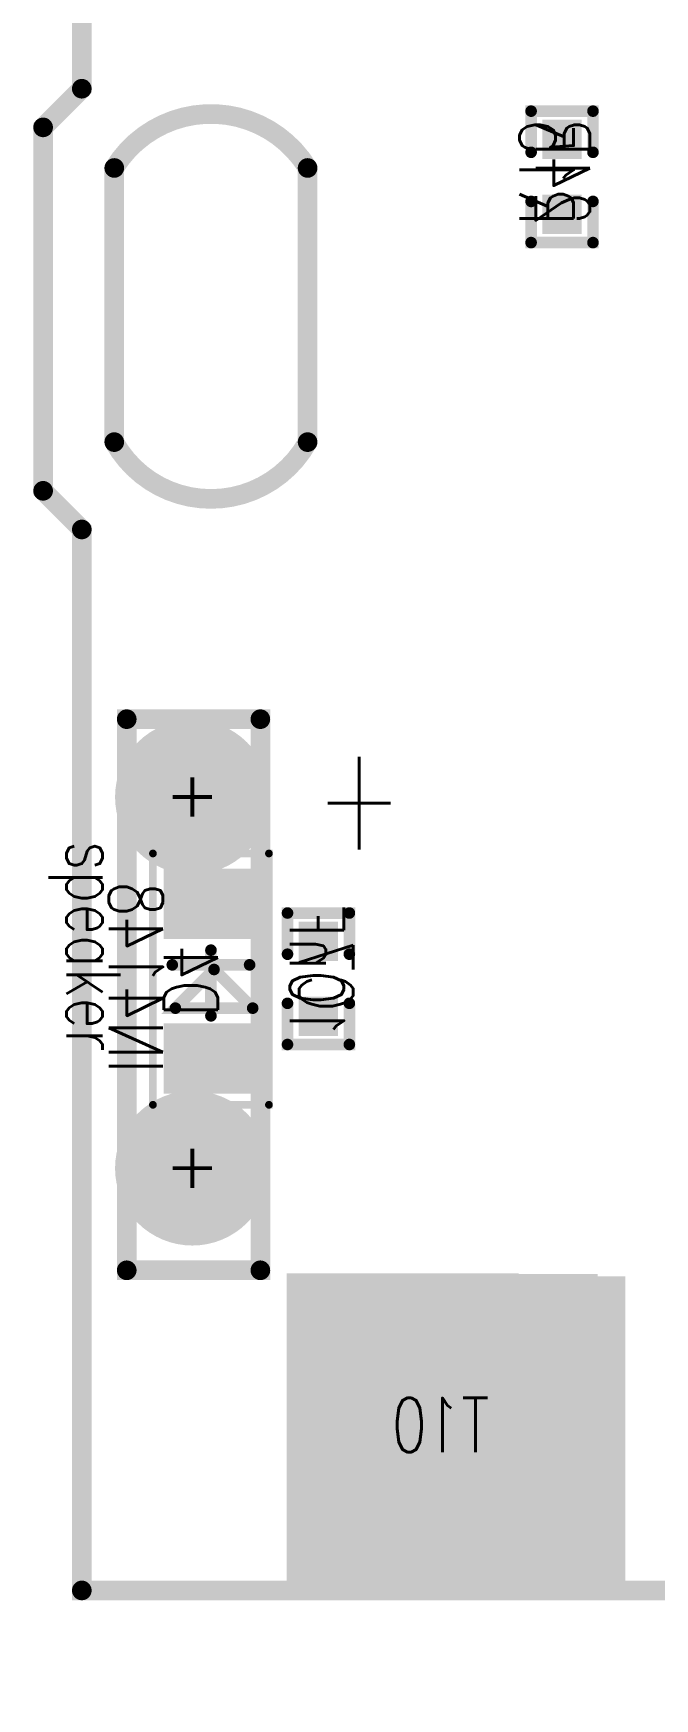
# Model space of a CAD drawing. Extents: x -6.6 to 41.3, y -7.6 to 70.2.
# Drawn here: x -6.21 to 1.83, y -7.62 to 13.92 of the extents above; entities that cross this region are included whole.
import ezdxf

# ---------------------------------------------------------------- set-up
doc = ezdxf.new("R2010")
doc.units = 0
for name, color, linetype in [('ATTRIBUTE_01', 176, 'CONTINUOUS'), ('ATTRIBUTE_04', 176, 'CONTINUOUS'), ('BOARD_CUTOUT_00', 254, 'CONTINUOUS'), ('BOARD_OUTLINE_00', 254, 'CONTINUOUS'), ('DRIL_NPLTE_THRU_01', 176, 'CONTINUOUS'), ('DRIL_NPLTE_THRU_03', 23, 'CONTINUOUS'), ('DRIL_NPLTE_THRU_04', 96, 'CONTINUOUS'), ('DRIL_PLTE_THRU_01', 176, 'CONTINUOUS'), ('DRIL_PLTE_THRU_03', 23, 'CONTINUOUS'), ('DRIL_PLTE_THRU_04', 96, 'CONTINUOUS'), ('DRIL_SYMBOL', 254, 'CONTINUOUS'), ('PADS_BOT', 3, 'CONTINUOUS'), ('PADS_INNER', 254, 'CONTINUOUS'), ('PADS_TOP', 254, 'CONTINUOUS'), ('PART_BOT_2DLINE_00', 4, 'CONTINUOUS'), ('PART_BOT_2DLINE_01', 6, 'CONTINUOUS'), ('PART_NAME_04', 176, 'CONTINUOUS'), ('PART_TOP_2DLINE_01', 2, 'CONTINUOUS'), ('TEXT_126', 1, 'CONTINUOUS')]:
    doc.layers.add(name, color=color, linetype=linetype)
doc.styles.add('W0$1', font='simplex', dxfattribs={"width": 0.75})
doc.styles.add('W0$2', font='simplex', dxfattribs={"width": 0.75})

# ---------------------------------------------------------------- blocks, each defined once
blk = doc.blocks.new('SMOOTH_0$254')
at = {"const_width": 0.127}
blk.add_lwpolyline([(-0.0635, 0, 1), (0.0635, 0, 1)], format="xyb", close=True, dxfattribs=at)
blk = doc.blocks.new('BOARD_140')
at = {"layer": 'BOARD_CUTOUT_00', "const_width": 0.254}
blk.add_lwpolyline([(-4.88, -48.705, -0.558881), (-2.38, -48.705), (-2.38, -52.25, -0.58787), (-4.88, -52.25)], format="xyb", close=True, dxfattribs=at)
at = {"layer": 'BOARD_OUTLINE_00', "const_width": 0.254}
blk.add_lwpolyline([(-5.8, 2.92), (-5.8, -23.81), (-5.1, -23.81), (-5.1, -30.89), (-5.3, -30.89), (-5.3, -47.68), (-5.8, -48.18), (-5.8, -52.88), (-5.3, -53.38), (-5.3, -67.1), (29.7, -67.1), (29.7, -53.38), (30.3, -52.782), (30.3, -48.18), (29.7, -47.58), (29.7, -30.87), (29.53, -30.87), (29.53, -23.87), (30.3, -23.87), (30.3, 2.92)], dxfattribs=at)
at = {"layer": 'BOARD_CUTOUT_00'}
for p in [(-4.88, -48.705), (-2.38, -48.705), (-4.88, -52.25), (-2.38, -52.25)]:
    blk.add_blockref('SMOOTH_0$254', p, dxfattribs=at)
at = {"layer": 'BOARD_OUTLINE_00'}
for p in [(-5.3, -47.68), (-5.8, -48.18), (-5.8, -52.88), (-5.3, -53.38), (-5.3, -67.1)]:
    blk.add_blockref('SMOOTH_0$254', p, dxfattribs=at)
blk = doc.blocks.new('SMOOTH_0$15')
at = {"const_width": 0.075}
blk.add_lwpolyline([(-0.0375, 0, 1), (0.0375, 0, 1)], format="xyb", close=True, dxfattribs=at)
blk = doc.blocks.new('PART_BODY_BOT_8')
at = {"layer": 'PART_BOT_2DLINE_00', "const_width": 0.15}
for points in [[(-0.3175, 0.4), (-0.85, 0.4), (-0.85, -0.4), (-0.3175, -0.4)], [(0.3175, 0.4), (0.85, 0.4), (0.85, -0.4), (0.3175, -0.4)]]:
    blk.add_lwpolyline(points, dxfattribs=at)
at = {"layer": 'PART_BOT_2DLINE_00'}
for p in [(-0.85, 0.4), (-0.3175, 0.4), (0.3175, 0.4), (0.85, 0.4), (-0.85, -0.4), (-0.3175, -0.4), (0.3175, -0.4), (0.85, -0.4)]:
    blk.add_blockref('SMOOTH_0$15', p, dxfattribs=at)
blk = doc.blocks.new('DRIL_HOLE_0')
blk.add_lwpolyline([(0, 0, 1), (0, 0, 1)], format="xyb", close=True)
blk = doc.blocks.new('PAD_0')
blk.add_lwpolyline([(0, 0, 1), (0, 0, 1)], format="xyb", close=True)
blk = doc.blocks.new('PAD_8')
at = {"const_width": 0.508}
blk.add_lwpolyline([(-0.254, 0), (0.254, 0)], dxfattribs=at)
blk = doc.blocks.new('STK_BOT_9')
at = {"layer": 'DRIL_PLTE_THRU_01'}
blk.add_blockref('DRIL_HOLE_0', (0, 0), dxfattribs=at)
at = {"layer": 'DRIL_PLTE_THRU_03'}
blk.add_blockref('DRIL_HOLE_0', (0, 0), dxfattribs=at)
at = {"layer": 'DRIL_PLTE_THRU_04'}
blk.add_blockref('DRIL_HOLE_0', (0, 0), dxfattribs=at)
at = {"layer": 'PADS_BOT'}
blk.add_blockref('PAD_8', (0, 0), dxfattribs=at)
at = {"layer": 'PADS_INNER'}
blk.add_blockref('PAD_0', (0, 0), dxfattribs=at)
at = {"layer": 'PADS_TOP'}
blk.add_blockref('PAD_0', (0, 0), dxfattribs=at)
blk = doc.blocks.new('SYM_BOT_10')
for name, p in [('PART_BODY_BOT_8', (0, 0)), ('STK_BOT_9', (-0.485, 0)), ('STK_BOT_9', (0.485, 0))]:
    blk.add_blockref(name, p)
blk = doc.blocks.new('PART_BOT_28')
blk.add_blockref('SYM_BOT_10', (0, 0))
at = {"layer": 'ATTRIBUTE_04', "style": 'W0$1', "width": 0.75}
blk.add_text('10nF', height=0.7, rotation=180, dxfattribs=at).set_placement((0.79, 0.37))
at = {"layer": 'PART_NAME_04', "style": 'W0$1', "width": 0.75}
blk.add_text('C7', height=0.7, rotation=180, dxfattribs=at).set_placement((0.42, 0.25))
blk = doc.blocks.new('SMOOTH_0$1')
at = {"const_width": 0.05}
blk.add_lwpolyline([(-0.025, 0, 1), (0.025, 0, 1)], format="xyb", close=True, dxfattribs=at)
blk = doc.blocks.new('PART_BODY_BOT_13')
at = {"layer": 'PART_BOT_2DLINE_00'}
for points, const_width in [([(2.65, -0.75), (2.65, 0.75), (-0.6, 0.75), (-0.6, -0.75)], 0.1), ([(1.15, 0.04), (0.65, -0.46), (0.65, 0.54)], 0.15)]:
    blk.add_lwpolyline(points, close=True, dxfattribs=dict(at, const_width=const_width))
at = {"layer": 'PART_BOT_2DLINE_00', "const_width": 0.15}
blk.add_lwpolyline([(1.21, 0.5), (1.21, -0.5)], dxfattribs=at)
at = {"layer": 'PART_BOT_2DLINE_01', "const_width": 0.15}
blk.add_lwpolyline([(0.55, 0), (1.4, 0)], dxfattribs=at)
at = {"layer": 'PART_BOT_2DLINE_00'}
for name, p in [('SMOOTH_0$1', (-0.6, 0.75)), ('SMOOTH_0$1', (2.65, 0.75)), ('SMOOTH_0$15', (0.65, 0.54)), ('SMOOTH_0$15', (1.21, 0.5)), ('SMOOTH_0$15', (1.15, 0.04)), ('SMOOTH_0$15', (0.65, -0.46)), ('SMOOTH_0$15', (1.21, -0.5)), ('SMOOTH_0$1', (-0.6, -0.75)), ('SMOOTH_0$1', (2.65, -0.75))]:
    blk.add_blockref(name, p, dxfattribs=at)
at = {"layer": 'PART_BOT_2DLINE_01'}
for p in [(0.55, 0), (1.4, 0)]:
    blk.add_blockref('SMOOTH_0$15', p, dxfattribs=at)
blk = doc.blocks.new('PAD_9')
at = {"const_width": 0.91}
blk.add_lwpolyline([(-0.61, 0), (0.61, 0)], dxfattribs=at)
blk = doc.blocks.new('STK_BOT_24')
at = {"layer": 'DRIL_PLTE_THRU_01'}
blk.add_blockref('DRIL_HOLE_0', (0, 0), dxfattribs=at)
at = {"layer": 'DRIL_PLTE_THRU_03'}
blk.add_blockref('DRIL_HOLE_0', (0, 0), dxfattribs=at)
at = {"layer": 'DRIL_PLTE_THRU_04'}
blk.add_blockref('DRIL_HOLE_0', (0, 0), dxfattribs=at)
at = {"layer": 'PADS_BOT', "rotation": 90}
blk.add_blockref('PAD_9', (0, 0), dxfattribs=at)
at = {"layer": 'PADS_INNER'}
blk.add_blockref('PAD_0', (0, 0), dxfattribs=at)
at = {"layer": 'PADS_TOP'}
blk.add_blockref('PAD_0', (0, 0), dxfattribs=at)
blk = doc.blocks.new('SYM_BOT_15')
for name, p in [('STK_BOT_24', (0, 0)), ('STK_BOT_24', (2, 0)), ('PART_BODY_BOT_13', (0, 0))]:
    blk.add_blockref(name, p)
blk = doc.blocks.new('PART_BOT_34')
blk.add_blockref('SYM_BOT_15', (0, 0))
at = {"layer": 'ATTRIBUTE_04', "style": 'W0$1', "width": 0.75}
blk.add_text('IN4148', height=0.7, dxfattribs=at).set_placement((-0.19, -1.32))
at = {"layer": 'PART_NAME_04', "style": 'W0$1', "width": 0.75}
blk.add_text('D4', height=0.7, dxfattribs=at).set_placement((0.54, -0.61))
blk = doc.blocks.new('PART_BODY_TOP_17')
at = {"layer": 'PART_TOP_2DLINE_01', "const_width": 0.254}
blk.add_lwpolyline([(-1.007, 0.879), (6.12, 0.879), (6.12, -0.849), (-1.007, -0.849)], close=True, dxfattribs=at)
at = {"layer": 'PART_TOP_2DLINE_01'}
for p in [(-1.007, 0.879), (6.12, 0.879), (-1.007, -0.849), (6.12, -0.849)]:
    blk.add_blockref('SMOOTH_0$254', p, dxfattribs=at)
blk = doc.blocks.new('DRIL_SYMBOL_1')
at = {"layer": 'DRIL_SYMBOL', "const_width": 0.05}
for points in [[(0, -0.254), (0, 0.254)], [(-0.254, 0), (0.254, 0)]]:
    blk.add_lwpolyline(points, dxfattribs=at)
blk = doc.blocks.new('DRIL_HOLE_1')
at = {"const_width": 0.5}
blk.add_lwpolyline([(-0.25, 0, 1), (0.25, 0, 1)], format="xyb", close=True, dxfattribs=at)
blk.add_blockref('DRIL_SYMBOL_1', (0, 0))
blk = doc.blocks.new('PAD_13')
at = {"const_width": 1}
blk.add_lwpolyline([(0, -0.5, 1), (0, 0.5, 1)], format="xyb", close=True, dxfattribs=at)
blk = doc.blocks.new('STK_TOP_358')
at = {"layer": 'DRIL_PLTE_THRU_01'}
blk.add_blockref('DRIL_HOLE_1', (0, 0), dxfattribs=at)
at = {"layer": 'DRIL_PLTE_THRU_03'}
blk.add_blockref('DRIL_HOLE_1', (0, 0), dxfattribs=at)
at = {"layer": 'DRIL_PLTE_THRU_04'}
blk.add_blockref('DRIL_HOLE_1', (0, 0), dxfattribs=at)
at = {"layer": 'PADS_BOT'}
blk.add_blockref('PAD_13', (0, 0), dxfattribs=at)
at = {"layer": 'PADS_INNER'}
blk.add_blockref('PAD_13', (0, 0), dxfattribs=at)
at = {"layer": 'PADS_TOP'}
blk.add_blockref('PAD_13', (0, 0), dxfattribs=at)
blk = doc.blocks.new('SYM_TOP_19')
for name, p in [('PART_BODY_TOP_17', (0, 0)), ('STK_TOP_358', (0, 0)), ('STK_TOP_358', (4.8, 0))]:
    blk.add_blockref(name, p)
blk = doc.blocks.new('PART_TOP_44')
blk.add_blockref('SYM_TOP_19', (0, 0))
at = {"layer": 'ATTRIBUTE_01', "style": 'W0$1', "width": 0.75}
blk.add_text('speaker', height=0.7, dxfattribs=at).set_placement((0.567, -1.628))
blk = doc.blocks.new('PART_BOT_66')
blk.add_blockref('SYM_BOT_10', (0, 0))
at = {"layer": 'ATTRIBUTE_04', "style": 'W0$1', "width": 0.75}
blk.add_text('24R', height=0.7, rotation=180, dxfattribs=at).set_placement((0.63, 0.34))
at = {"layer": 'PART_NAME_04', "style": 'W0$1', "width": 0.75}
blk.add_text('R15', height=0.7, rotation=180, dxfattribs=at).set_placement((0.63, 0.55))
blk = doc.blocks.new('PAD_32')
at = {"const_width": 4}
blk.add_lwpolyline([(-2, 0), (2, 0)], dxfattribs=at)
blk = doc.blocks.new('STK_BOT_290')
at = {"layer": 'DRIL_NPLTE_THRU_01'}
blk.add_blockref('DRIL_HOLE_0', (0, 0), dxfattribs=at)
at = {"layer": 'DRIL_NPLTE_THRU_03'}
blk.add_blockref('DRIL_HOLE_0', (0, 0), dxfattribs=at)
at = {"layer": 'DRIL_NPLTE_THRU_04'}
blk.add_blockref('DRIL_HOLE_0', (0, 0), dxfattribs=at)
at = {"layer": 'PADS_BOT'}
blk.add_blockref('PAD_32', (0, 0), dxfattribs=at)
at = {"layer": 'PADS_INNER'}
blk.add_blockref('PAD_0', (0, 0), dxfattribs=at)
at = {"layer": 'PADS_TOP'}
blk.add_blockref('PAD_0', (0, 0), dxfattribs=at)
blk = doc.blocks.new('SYM_BOT_52')
blk.add_blockref('STK_BOT_290', (0, 0))
blk = doc.blocks.new('PART_BOT_157')
blk.add_blockref('SYM_BOT_52', (0, 0))
at = {"layer": 'PART_NAME_04', "style": 'W0$1', "width": 0.75}
blk.add_text('T10', height=0.7, dxfattribs=at).set_placement((-0.6, -0.3))
blk = doc.blocks.new('PAD_33')
at = {"const_width": 1}
blk.add_lwpolyline([(-2, 0), (2, 0)], dxfattribs=at)
blk = doc.blocks.new('STK_TOP_324')
at = {"layer": 'DRIL_NPLTE_THRU_01'}
blk.add_blockref('DRIL_HOLE_0', (0, 0), dxfattribs=at)
at = {"layer": 'DRIL_NPLTE_THRU_03'}
blk.add_blockref('DRIL_HOLE_0', (0, 0), dxfattribs=at)
at = {"layer": 'DRIL_NPLTE_THRU_04'}
blk.add_blockref('DRIL_HOLE_0', (0, 0), dxfattribs=at)
at = {"layer": 'PADS_BOT'}
blk.add_blockref('PAD_0', (0, 0), dxfattribs=at)
at = {"layer": 'PADS_INNER'}
blk.add_blockref('PAD_0', (0, 0), dxfattribs=at)
at = {"layer": 'PADS_TOP'}
blk.add_blockref('PAD_33', (0, 0), dxfattribs=at)
blk = doc.blocks.new('SYM_TOP_53')
blk.add_blockref('STK_TOP_324', (0, 0))
blk = doc.blocks.new('PART_TOP_158')
blk.add_blockref('SYM_TOP_53', (0, 0))
blk = doc.blocks.new('PAD_34')
at = {"const_width": 3}
blk.add_lwpolyline([(-2, 0), (2, 0)], dxfattribs=at)
blk = doc.blocks.new('STK_TOP_325')
at = {"layer": 'DRIL_NPLTE_THRU_01'}
blk.add_blockref('DRIL_HOLE_0', (0, 0), dxfattribs=at)
at = {"layer": 'DRIL_NPLTE_THRU_03'}
blk.add_blockref('DRIL_HOLE_0', (0, 0), dxfattribs=at)
at = {"layer": 'DRIL_NPLTE_THRU_04'}
blk.add_blockref('DRIL_HOLE_0', (0, 0), dxfattribs=at)
at = {"layer": 'PADS_BOT'}
blk.add_blockref('PAD_0', (0, 0), dxfattribs=at)
at = {"layer": 'PADS_INNER'}
blk.add_blockref('PAD_0', (0, 0), dxfattribs=at)
at = {"layer": 'PADS_TOP'}
blk.add_blockref('PAD_34', (0, 0), dxfattribs=at)
blk = doc.blocks.new('SYM_TOP_54')
blk.add_blockref('STK_TOP_325', (0, 0))
blk = doc.blocks.new('PART_TOP_159')
blk.add_blockref('SYM_TOP_54', (0, 0))

msp = doc.modelspace()

# ---------------------------------------------------------------- block references
msp.add_blockref('BOARD_140', (-0.28, 60.88))
at = {"xscale": -1}
for name, p, rotation in [('PART_BOT_66', (0.63, 12.06), -270), ('PART_BOT_34', (-3.91, 0.66), -90), ('PART_BOT_28', (-2.52, 1.69), -270)]:
    msp.add_blockref(name, p, dxfattribs=dict(at, rotation=rotation))
for name, p, rotation in [('PART_TOP_44', (-4.15, 4.04), 270), ('PART_TOP_159', (-1.43, -4.12), 90), ('PART_TOP_158', (0.95, -4.16), 90)]:
    msp.add_blockref(name, p, dxfattribs=dict(rotation=rotation))
msp.add_blockref('PART_BOT_157', (-0.91, -4.13), dxfattribs=at)

# ---------------------------------------------------------------- texts
at = {"layer": 'TEXT_126', "style": 'W0$2', "width": 0.75}
msp.add_text('+', height=1.4, dxfattribs=at).set_placement((-2.58, 3.36))

doc.saveas('drawing.dxf')
